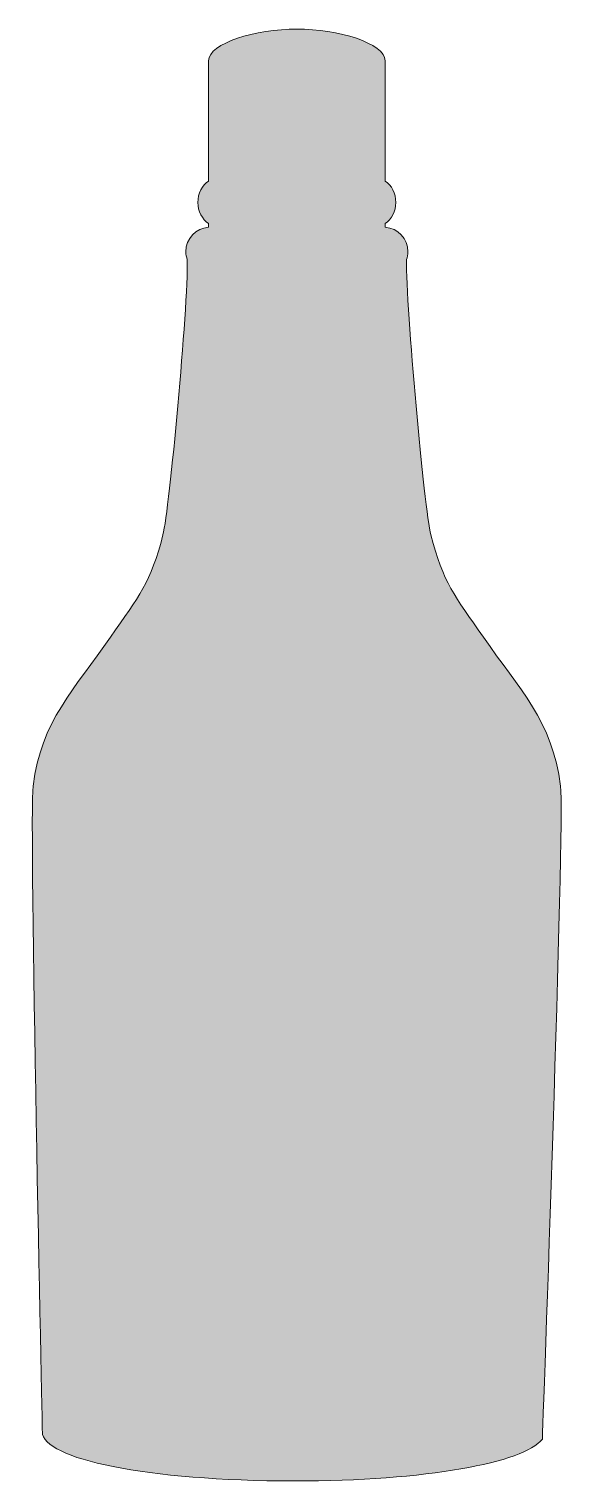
# Model space of a CAD drawing. Header units: inches. Extents: x 0 to 37, y 0 to 102.
import ezdxf

# ---------------------------------------------------------------- set-up
doc = ezdxf.new("R2010")
doc.units = ezdxf.units.IN
doc.header["$MEASUREMENT"] = 0
doc.layers.add('Layer 1', color=7, linetype='Continuous')

msp = doc.modelspace()

# ---------------------------------------------------------------- hatches: boundary and pattern name
at = {"layer": 'Layer 1', "true_color": 0x603813}
h = msp.add_hatch(color=39, dxfattribs=at)
h.dxf.hatch_style = 2
edge = h.paths.add_edge_path()
edge.add_spline(control_points=[(18.3, 0), (27.61, 0), (34.34, 1.27), (35.68, 2.92), (35.68, 2.92), (37.26, 46.18), (36.96, 48.63), (36.41, 53.13), (34.05, 55.46), (31.56, 59.04), (29.55, 61.93), (28.74, 62.84), (27.87, 66.21), (27.44, 67.92), (26.12, 82.16), (26.18, 85.47), (26.24, 85.64), (26.28, 85.82), (26.28, 86.02), (26.28, 86.02), (26.28, 86.02), (26.28, 86.02), (26.28, 86.02), (26.28, 86.02), (26.28, 86.02), (26.28, 86.93), (25.57, 87.66), (24.68, 87.73), (24.68, 87.73), (24.68, 87.99), (24.68, 87.99), (25.13, 88.29), (25.43, 88.84), (25.43, 89.47), (25.43, 90.11), (25.13, 90.66), (24.68, 90.96), (24.68, 90.96), (24.68, 99.38), (24.68, 99.38), (24.68, 100.61), (21.37, 101.6), (18.51, 101.6), (15.64, 101.6), (12.33, 100.61), (12.33, 99.38), (12.33, 99.38), (12.33, 90.96), (12.33, 90.96), (11.89, 90.66), (11.58, 90.11), (11.58, 89.47), (11.58, 88.84), (11.89, 88.29), (12.33, 87.99), (12.33, 87.99), (12.33, 87.73), (12.33, 87.73), (11.44, 87.66), (10.74, 86.93), (10.74, 86.02), (10.74, 86.02), (10.73, 86.02), (10.73, 86.02), (10.74, 86.02), (10.74, 86.02), (10.74, 86.02), (10.74, 85.82), (10.78, 85.64), (10.84, 85.47), (10.9, 82.16), (9.58, 67.92), (9.14, 66.21), (8.28, 62.84), (7.47, 61.93), (5.46, 59.04), (2.97, 55.46), (0.6, 53.13), (0.05, 48.63), (-0.23, 46.29), (0.7, 3.62), (0.7, 3.43), (0.7, 1.54), (8.04, 0), (18.3, 0)], knot_values=[0, 0, 0, 0, 1, 1, 1, 2, 2, 2, 3, 3, 3, 4, 4, 4, 5, 5, 5, 6, 6, 6, 7, 7, 7, 8, 8, 8, 9, 9, 9, 10, 10, 10, 11, 11, 11, 12, 12, 12, 13, 13, 13, 14, 14, 14, 15, 15, 15, 16, 16, 16, 17, 17, 17, 18, 18, 18, 19, 19, 19, 20, 20, 20, 21, 21, 21, 22, 22, 22, 23, 23, 23, 24, 24, 24, 25, 25, 25, 26, 26, 26, 27, 27, 27, 28, 28, 28, 28], degree=3, periodic=1)

# ---------------------------------------------------------------- linework, layer by layer
at = {"layer": 'Layer 1', "lineweight": 0}
msp.add_open_spline([(18.3, 0), (27.61, 0), (34.34, 1.27), (35.68, 2.92), (35.68, 2.92), (37.26, 46.18), (36.96, 48.63), (36.41, 53.13), (34.05, 55.46), (31.56, 59.04), (29.55, 61.93), (28.74, 62.84), (27.87, 66.21), (27.44, 67.92), (26.12, 82.16), (26.18, 85.47), (26.24, 85.64), (26.28, 85.82), (26.28, 86.02), (26.28, 86.02), (26.28, 86.02), (26.28, 86.02), (26.28, 86.02), (26.28, 86.02), (26.28, 86.02), (26.28, 86.93), (25.57, 87.66), (24.68, 87.73), (24.68, 87.73), (24.68, 87.99), (24.68, 87.99), (25.13, 88.29), (25.43, 88.84), (25.43, 89.47), (25.43, 90.11), (25.13, 90.66), (24.68, 90.96), (24.68, 90.96), (24.68, 99.38), (24.68, 99.38), (24.68, 100.61), (21.37, 101.6), (18.51, 101.6), (15.64, 101.6), (12.33, 100.61), (12.33, 99.38), (12.33, 99.38), (12.33, 90.96), (12.33, 90.96), (11.89, 90.66), (11.58, 90.11), (11.58, 89.47), (11.58, 88.84), (11.89, 88.29), (12.33, 87.99), (12.33, 87.99), (12.33, 87.73), (12.33, 87.73), (11.44, 87.66), (10.74, 86.93), (10.74, 86.02), (10.74, 86.02), (10.73, 86.02), (10.73, 86.02), (10.74, 86.02), (10.74, 86.02), (10.74, 86.02), (10.74, 85.82), (10.78, 85.64), (10.84, 85.47), (10.9, 82.16), (9.58, 67.92), (9.14, 66.21), (8.28, 62.84), (7.47, 61.93), (5.46, 59.04), (2.97, 55.46), (0.6, 53.13), (0.05, 48.63), (-0.23, 46.29), (0.7, 3.62), (0.7, 3.43), (0.7, 1.54), (8.04, 0), (18.3, 0)], degree=3, knots=[0, 0, 0, 0, 1, 1, 1, 2, 2, 2, 3, 3, 3, 4, 4, 4, 5, 5, 5, 6, 6, 6, 7, 7, 7, 8, 8, 8, 9, 9, 9, 10, 10, 10, 11, 11, 11, 12, 12, 12, 13, 13, 13, 14, 14, 14, 15, 15, 15, 16, 16, 16, 17, 17, 17, 18, 18, 18, 19, 19, 19, 20, 20, 20, 21, 21, 21, 22, 22, 22, 23, 23, 23, 24, 24, 24, 25, 25, 25, 26, 26, 26, 27, 27, 27, 28, 28, 28, 28], dxfattribs=at)

doc.saveas('drawing.dxf')
